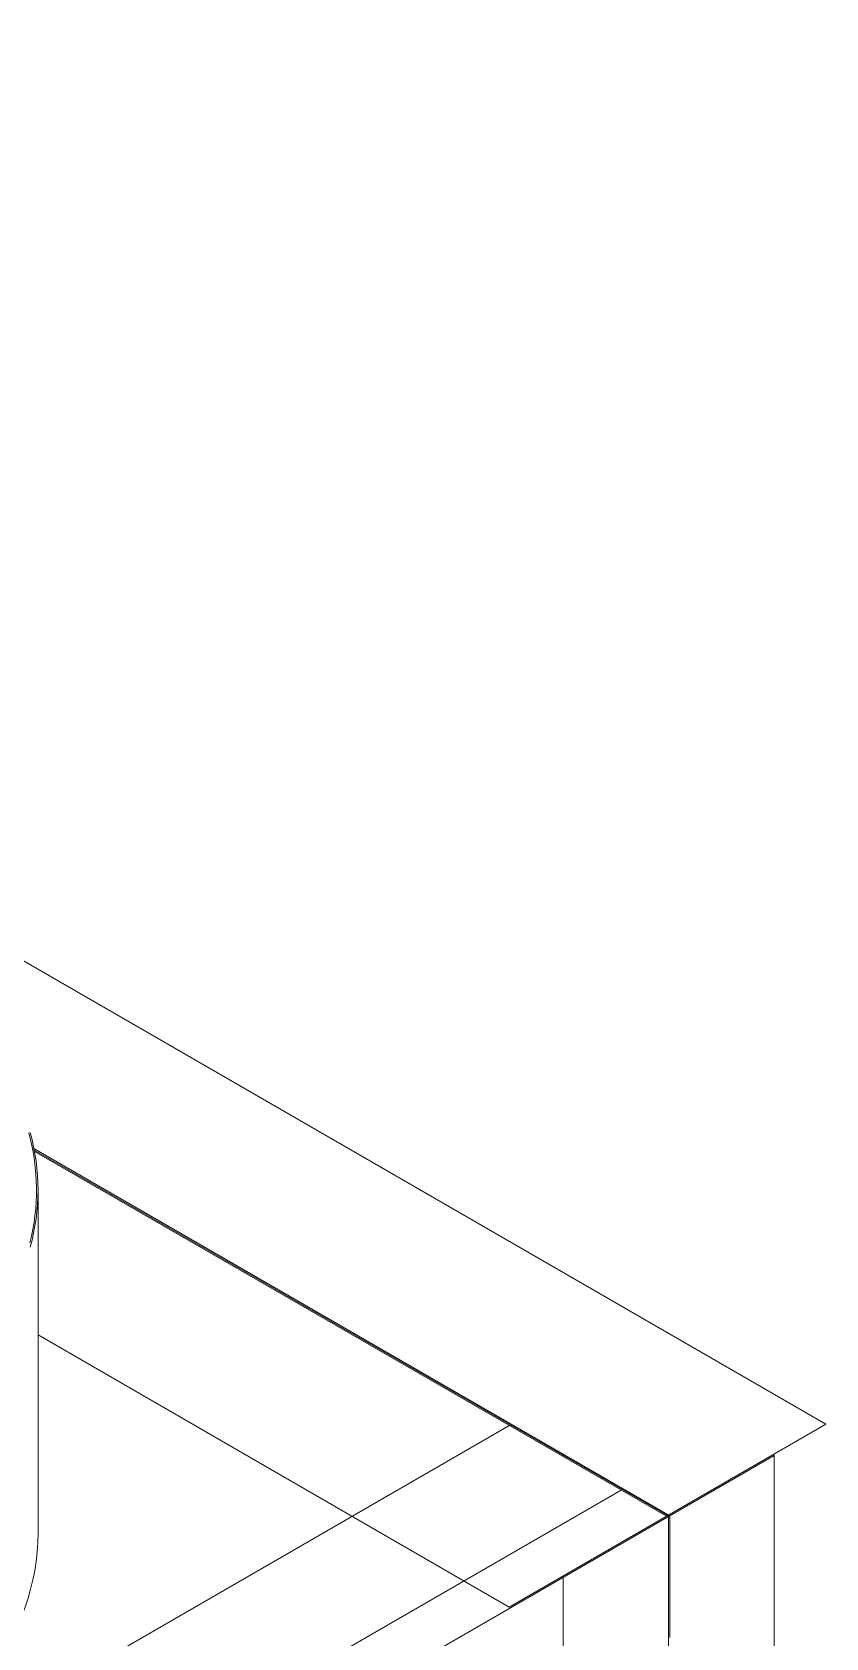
# Model space of a CAD drawing. Header units: millimetres. Extents: x -312439 to 477422, y -331570 to 212570.
# Drawn here: x 455145 to 456448, y 91604 to 94240 of the extents above; entities that cross this region are included whole.
import ezdxf

# ---------------------------------------------------------------- set-up
doc = ezdxf.new("R2010")
doc.units = ezdxf.units.MM

msp = doc.modelspace()

# ---------------------------------------------------------------- linework, layer by layer
at = {"color": 3, "linetype": 'Continuous', "lineweight": 0, "extrusion": (-1.11022e-16, 0.816497, 0.57735)}
for p, q in [((452490.683, 94239.573), (456448.419, 91954.573)), ((456192.075, 91804.573), (455148.552, 92407.052)), ((455148.985, 92404.802), (456190.343, 91803.573)), ((455149.4, 92402.562), (456186.879, 91803.573)), ((455155.17, 91776.249), (455155.17, 92339.137)), ((455155.17, 92101.231), (455928.804, 91654.573)), ((455930.536, 91953.573), (447789.258, 87253.205)), ((456448.419, 91954.573), (455928.804, 91654.573)), ((448047.334, 87102.205), (456363.548, 91903.573)), ((456018.87, 91904.573), (456015.406, 91902.573)), ((456363.548, 91903.573), (456361.816, 91904.573)), ((456363.548, 91903.573), (456363.548, 87711.759)), ((456112.401, 91846.573), (447972.856, 87147.205)), ((456190.343, 91803.573), (456190.343, 87611.759)), ((456192.075, 91604.573), (456192.075, 91804.573)), ((456015.406, 91704.573), (456017.138, 91703.573)), ((456017.138, 91703.573), (456017.138, 87511.759))]:
    msp.add_line(p, q, dxfattribs=at)
at = {"color": 3, "linetype": 'Continuous', "lineweight": 0}
for centre, major_axis, start_param, end_param in [((454106.402, 92339.137), (-1046.319, 0), 2.9973499, 3.29716571), ((454106.402, 92339.137), (-1048.768, 0), 2.98561554, 3.29783032), ((454106.402, 91776.249), (-1048.768, 0), 0, 3.14159265)]:
    msp.add_ellipse(centre, major_axis=major_axis, ratio=0.57735027, start_param=start_param, end_param=end_param, dxfattribs=at)

doc.saveas('drawing.dxf')
